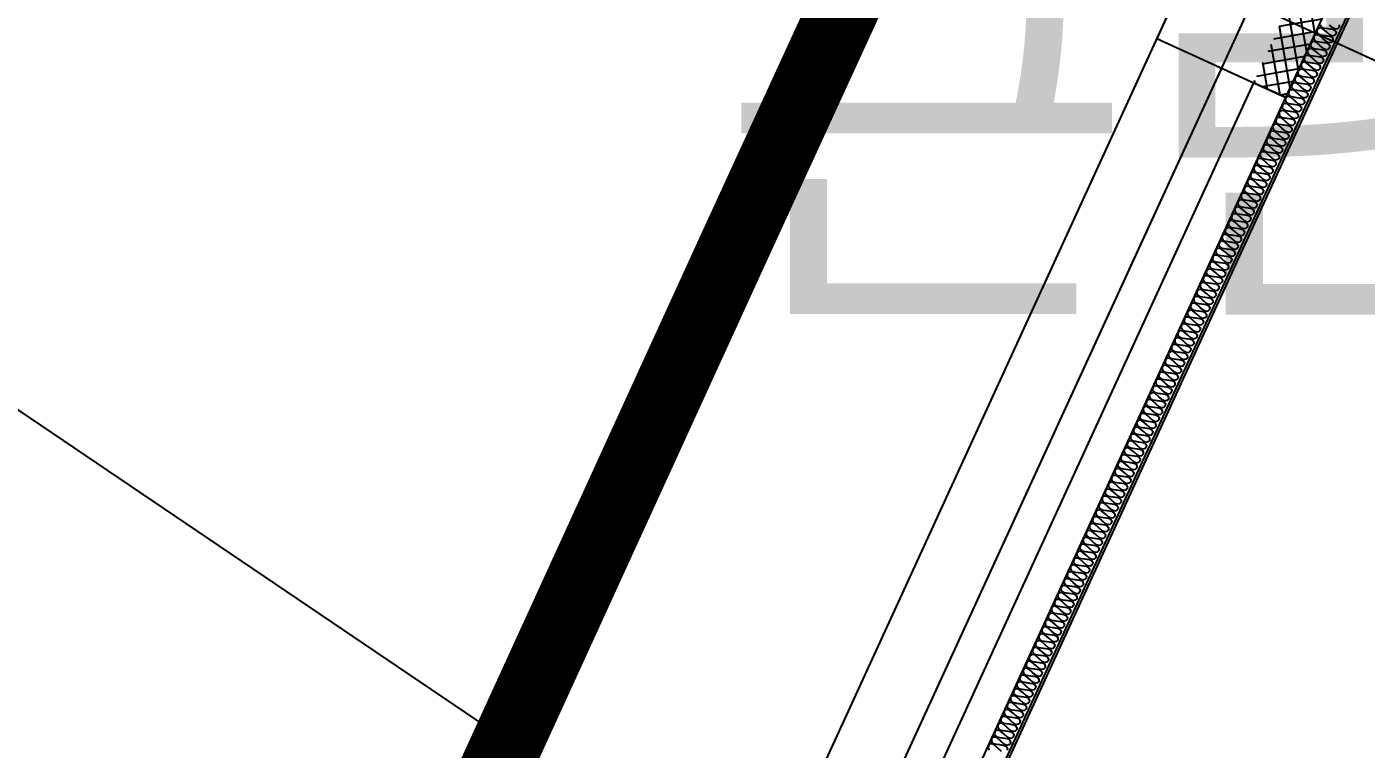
# Model space of a CAD drawing. Header units: millimetres. Extents: x -21000 to 567700, y 435000 to 850800.
# Drawn here: x 31111 to 36766, y 704629 to 707680 of the extents above; entities that cross this region are included whole.
import ezdxf
from ezdxf.xclip import XClip

# ---------------------------------------------------------------- set-up
doc = ezdxf.new("R2010")
doc.units = ezdxf.units.MM
doc.header["$LTSCALE"] = 700
doc.header["$XCLIPFRAME"] = 2
for name, pattern in [('AB_Pbase$0$AB_Pbase$0$CEN', [62, 60, -1, 0, -1]), ('AB_Pbase$0$PHANTOMX2', [5, 2.5, -0.5, 0.5, -0.5, 0.5, -0.5]), ('AB_Pbase$0$주차장기둥$0$CEN', [62, 60, -1, 0, -1]), ('AB_Pbase$0$지하1층 동골조$0$PHANTOMX2', [5, 2.5, -0.5, 0.5, -0.5, 0.5, -0.5])]:
    doc.linetypes.add(name, pattern=pattern)
doc.layers.get('0').update_dxf_attribs({"color": 2})
for name, color, linetype, plot in [('$0$Defponts', 161, 'Continuous', False), ('AB_Pbase$0$Defponts', 161, 'Continuous', False), ('AB_Pbase$0$지하1층 동골조$0$Defpoints1', 235, 'Continuous', False)]:
    doc.layers.add(name, color=color, linetype=linetype, plot=plot)
for name, color, linetype in [('AB_Pbase$0$AB_Pbase$0$CEN', 1, 'AB_Pbase$0$AB_Pbase$0$CEN'), ('AB_Pbase$0$AB_Pbase$0$FIN', 6, 'Continuous'), ('AB_Pbase$0$HAT', 8, 'Continuous'), ('AB_Pbase$0$INS', 8, 'Continuous'), ('AB_Pbase$0$SITE', 3, 'AB_Pbase$0$PHANTOMX2'), ('AB_Pbase$0$WAL', 3, 'Continuous'), ('AB_Pbase$0$주차장기둥$0$CEN_P', 244, 'AB_Pbase$0$주차장기둥$0$CEN')]:
    doc.layers.add(name, color=color, linetype=linetype)
doc.styles.add('AB_Pbase$0$돋움', font='')
doc.styles.get('AB_Pbase$0$돋움').set_extended_font_data('Dotum')

# ---------------------------------------------------------------- blocks, each defined once
blk = doc.blocks.new('AB_Pbase$0$SITE0917')
at = {"layer": 'AB_Pbase$0$SITE', "ltscale": 4, "const_width": 300, "flags": 128}
blk.add_lwpolyline([(166790.2, 14282.1), (166795.6, 12457.7), (166803.2, 9905.3), (165179.5, 5176.2), (118538.7, -54371.7), (114045.5, -52298), (105315.5, -48298), (96845.5, -44418), (95855.5, -43968), (88255.5, -40478), (81075.5, -37188), (79665.5, -36528), (79665.5, -36528), (79665.5, -36528), (51295.5, -23518), (51295.5, -23518), (51295.5, -23518), (51295.5, -23518), (24885.5, -11398), (16535.5, -7578), (0, 0), (0, 0), (4267.4, 9299.2), (5686.5, 12403), (9895.5, 21572), (16195.5, 35292), (20267.8, 44180.2), (40844.6, 43842.7), (85590, 33565.6), (130335.4, 23288.4), (156238.3, 14282), (166790.2, 14282)], dxfattribs=at)
blk = doc.blocks.new('AB_Pbase$0$지하1층 동골조')
at = {"layer": 'AB_Pbase$0$지하1층 동골조$0$Defpoints1', "linetype": 'AB_Pbase$0$지하1층 동골조$0$PHANTOMX2', "ltscale": 2, "flags": 128}
blk.add_lwpolyline([(0, 0), (-4493.2, 2073.8), (-13223.2, 6073.8), (-21693.2, 9953.8), (-22683.2, 10403.8), (-30283.2, 13893.8), (-37463.2, 17183.8), (-38873.2, 17843.8), (-38873.2, 17843.8), (-38873.2, 17843.8), (-67243.2, 30853.8), (-67243.2, 30853.8), (-67243.2, 30853.8), (-67243.2, 30853.8), (-93653.2, 42973.8), (-102003.2, 46793.8), (-118538.7, 54371.7), (-118538.7, 54371.7), (-114271.4, 63670.9), (-112852.2, 66774.8), (-108643.2, 75943.8), (-102343.2, 89663.8), (-97743.2, 99703.8), (-94170.5, 107501.6), (-90801.5, 109673.4), (-61989.4, 109763.8), (-53301.2, 109793.8), (-22854.2, 109885), (-9902.7, 109923.8), (5389.9, 109963.8), (23789.7, 110023.8), (43878.5, 110088.6), (48138.3, 105863.2), (48145.8, 102751.3), (48166.8, 93887.6), (48186.9, 90386.4), (48256.9, 66829.4), (48264.5, 64277), (46640.8, 59548)], close=True, dxfattribs=at)
blk = doc.blocks.new('AB_Pbase$0$AB_Pbase_지하1층_골조')
blk.add_line((49381.2, 737051.4), (30251.5, 695361.3))
blk.add_lwpolyline([(36427, 707381), (36677.2, 707926.4), (36131.9, 708176.6), (35881.6, 707631.3)], close=True)
blk.add_lwpolyline([(36154.3, 707506.1), (33610.3, 701961.9)])
blk = doc.blocks.new('AB_Pbase$0$주차장기둥$0$cen 1bl 지하')
at = {"layer": 'AB_Pbase$0$주차장기둥$0$CEN_P', "color": 5}
blk.add_line((-8742.4, 12025.9), (54343.3, 6427.5), dxfattribs=at)
blk = doc.blocks.new('AB_Pbase$0$주차장기둥')
at = {"rotation": 1.99999810188403}
blk.add_blockref('AB_Pbase$0$주차장기둥$0$cen 1bl 지하', (-253925.8, 27513.9), dxfattribs=at)
blk = doc.blocks.new('AB_Pbase$0$실명')
at = {"layer": 'AB_Pbase$0$Defponts', "style": 'AB_Pbase$0$돋움'}
blk.add_text('근린생활시설', height=1400, dxfattribs=at).set_placement((55042.7, -124274.6))
blk = doc.blocks.new('AB_Pbase')
at = {"layer": 'AB_Pbase$0$HAT'}
h = blk.add_hatch(dxfattribs=at)
h.set_pattern_fill('NET', color=256, scale=15, angle=100)
h.paths.add_polyline_path([(36540.9, 707988.9), (36677.2, 707926.4), (39221.2, 713470.6), (39084.9, 713533.1)], flags=17)
h.paths.add_polyline_path([(36427, 707381), (36290.6, 707443.6), (33746.7, 701899.4), (33883, 701836.8)], flags=17)
edge = h.paths.add_edge_path()
edge.add_line((44631.6, 725621.3), (44767.9, 725558.7))
edge.add_line((44767.9, 725558.7), (42265.6, 720105.4))
edge.add_line((42265.6, 720105.4), (42129.3, 720168))
edge.add_line((42129.3, 720168), (44631.6, 725621.3))
edge.add_line((41879.1, 719622.6), (39335.1, 714078.4))
edge.add_line((39335.1, 714078.4), (39471.4, 714015.9))
edge.add_line((39471.4, 714015.9), (42015.4, 719560.1))
edge.add_line((33632.8, 701291.5), (31047.1, 695656.4))
edge.add_line((31047.1, 695656.4), (33496.4, 701354.1))
edge.add_line((33496.4, 701354.1), (30910.7, 695719))
at = {"layer": 'AB_Pbase$0$AB_Pbase$0$CEN'}
for p, q in [((48643.3, 734723.8), (30212, 694556)), ((34160.1, 708751.3), (47977.6, 702411))]:
    blk.add_line(p, q, dxfattribs=at)
at = {"layer": 'AB_Pbase$0$AB_Pbase$0$FIN'}
for points in [[(46517.9, 729156.7), (31166.4, 695700.7), (40000.8, 691647), (42548.9, 697200.3)], [(46527, 729152.6), (31179.7, 695705.6), (39995.9, 691660.2), (42539.8, 697204.4)]]:
    blk.add_lwpolyline(points, dxfattribs=at)
at = {"layer": 'AB_Pbase$0$Defponts', "ltscale": 5, "flags": 128}
blk.add_lwpolyline([(195131.9, 730351.6), (195209.5, 704242.2), (193585.8, 699513.2), (146945.1, 639965.2), (142451.9, 642039), (133721.9, 646039), (125251.9, 649919), (124261.9, 650369), (116661.9, 653859), (109481.9, 657149), (108071.9, 657809), (79701.9, 670819), (53291.9, 682939), (44941.9, 686759), (28406.3, 694336.9), (32673.7, 703636.1), (34092.9, 706740), (38301.9, 715909)], dxfattribs=at)
at = {"layer": 'AB_Pbase$0$INS'}
for points in [[(36652.3, 707687.8), (36651.5, 707678.5), (36644.9, 707671.8), (36635.3, 707670.1), (36627.3, 707673.8), (36611.6, 707687.5)], [(36571.3, 707688), (36576.3, 707679.6), (36584.3, 707675.9), (36605, 707673), (36625.6, 707670.1), (36633.6, 707666.4), (36638.9, 707658.8), (36638.1, 707649.4), (36631.6, 707642.8), (36622, 707641), (36614, 707644.7), (36598.3, 707658.5), (36582.6, 707672.3), (36574.6, 707675.9), (36565.3, 707674.9), (36558.8, 707668.2), (36558, 707658.9), (36562.9, 707650.5), (36570.9, 707646.8), (36591.6, 707643.9), (36612.3, 707641), (36620.3, 707637.4), (36625.6, 707629.7), (36624.8, 707620.3), (36618.2, 707613.7), (36608.6, 707611.9), (36600.6, 707615.6), (36584.9, 707629.4), (36569.3, 707643.2), (36561.3, 707646.8), (36552, 707645.8), (36545.4, 707639.2), (36544.7, 707629.8), (36549.6, 707621.4), (36557.6, 707617.7), (36578.3, 707614.8), (36599, 707612), (36606.9, 707608.3), (36612.2, 707600.6), (36611.5, 707591.2), (36604.9, 707584.6), (36595.3, 707582.8), (36587.3, 707586.5), (36571.6, 707600.3), (36555.9, 707614.1), (36547.9, 707617.8), (36538.7, 707616.7), (36532.1, 707610.1), (36531.3, 707600.7), (36536.2, 707592.3), (36544.2, 707588.6), (36564.9, 707585.8), (36585.6, 707582.9), (36593.6, 707579.2), (36598.9, 707571.5), (36598.1, 707562.2), (36591.5, 707555.5), (36581.9, 707553.7), (36573.9, 707557.4), (36558.3, 707571.2), (36542.6, 707585), (36534.6, 707588.7), (36525.3, 707587.6), (36518.7, 707581), (36518, 707571.7), (36522.9, 707563.2), (36530.9, 707559.6), (36551.6, 707556.7), (36572.3, 707553.8), (36580.3, 707550.1), (36585.5, 707542.4), (36584.8, 707533.1), (36578.2, 707526.4), (36568.6, 707524.7), (36560.6, 707528.3), (36544.9, 707542.1), (36529.2, 707555.9), (36521.2, 707559.6), (36512, 707558.6), (36505.4, 707551.9), (36504.6, 707542.6), (36509.6, 707534.1), (36517.6, 707530.5), (36538.2, 707527.6), (36558.9, 707524.7), (36566.9, 707521), (36572.2, 707513.3), (36571.4, 707504), (36564.8, 707497.3), (36555.2, 707495.6), (36547.2, 707499.2), (36531.6, 707513), (36515.9, 707526.8), (36507.9, 707530.5), (36498.6, 707529.5), (36492, 707522.8), (36491.3, 707513.5), (36496.2, 707505.1), (36504.2, 707501.4), (36524.9, 707498.5), (36545.6, 707495.6), (36553.6, 707491.9), (36558.8, 707484.2), (36558.1, 707474.9), (36551.5, 707468.2), (36541.9, 707466.5), (36533.9, 707470.2), (36518.2, 707484), (36502.5, 707497.8), (36494.5, 707501.4), (36485.3, 707500.4), (36478.7, 707493.7), (36477.9, 707484.4), (36482.9, 707476), (36490.9, 707472.3), (36511.5, 707469.4), (36532.2, 707466.5), (36540.2, 707462.9), (36545.5, 707455.2), (36544.7, 707445.8), (36538.2, 707439.2), (36528.5, 707437.4), (36520.5, 707441.1), (36504.9, 707454.9), (36489.2, 707468.7), (36481.2, 707472.3), (36471.9, 707471.3), (36465.3, 707464.6), (36464.6, 707455.3), (36469.5, 707446.9), (36477.5, 707443.2), (36498.2, 707440.3), (36518.9, 707437.4), (36526.9, 707433.8), (36532.1, 707426.1), (36531.4, 707416.7), (36524.8, 707410.1), (36515.2, 707408.3), (36507.2, 707412), (36491.5, 707425.8), (36475.8, 707439.6), (36467.9, 707443.3), (36458.6, 707442.2), (36452, 707435.6), (36451.2, 707426.2), (36456.2, 707417.8), (36464.2, 707414.1), (36484.9, 707411.2), (36505.5, 707408.4), (36513.5, 707404.7), (36518.8, 707397), (36518, 707387.7), (36511.5, 707381), (36501.9, 707379.2), (36493.9, 707382.9), (36478.2, 707396.7), (36462.5, 707410.5), (36454.5, 707414.2), (36445.2, 707413.1), (36438.7, 707406.5), (36437.9, 707397.1), (36442.8, 707388.7), (36450.8, 707385.1), (36471.5, 707382.2), (36492.2, 707379.3), (36500.2, 707375.6), (36505.5, 707367.9), (36504.7, 707358.6), (36498.1, 707351.9), (36488.5, 707350.2), (36480.5, 707353.8), (36464.8, 707367.6), (36449.2, 707381.4), (36441.2, 707385.1), (36431.9, 707384.1), (36425.3, 707377.4), (36424.5, 707368.1), (36429.5, 707359.6), (36437.5, 707356), (36458.2, 707353.1), (36478.8, 707350.2), (36486.8, 707346.5), (36492.1, 707338.8), (36491.3, 707329.5), (36484.8, 707322.8), (36475.2, 707321.1), (36467.2, 707324.7), (36451.5, 707338.5), (36435.8, 707352.3), (36427.8, 707356), (36418.5, 707355), (36412, 707348.3), (36411.2, 707339), (36416.1, 707330.6), (36424.1, 707326.9), (36444.8, 707324), (36465.5, 707321.1), (36473.5, 707317.4), (36478.8, 707309.7), (36478, 707300.4), (36471.4, 707293.7), (36461.8, 707292), (36453.8, 707295.7), (36438.1, 707309.5), (36422.5, 707323.2), (36414.5, 707326.9), (36405.2, 707325.9), (36398.6, 707319.2), (36397.9, 707309.9), (36402.8, 707301.5), (36410.8, 707297.8), (36431.5, 707294.9), (36452.2, 707292), (36460.1, 707288.4), (36465.4, 707280.7), (36464.7, 707271.3), (36458.1, 707264.7), (36448.5, 707262.9), (36440.5, 707266.6), (36424.8, 707280.4), (36409.1, 707294.2), (36401.1, 707297.8), (36391.9, 707296.8), (36385.3, 707290.1), (36384.5, 707280.8), (36389.4, 707272.4), (36397.4, 707268.7), (36418.1, 707265.8), (36438.8, 707262.9), (36446.8, 707259.3), (36452.1, 707251.6), (36451.3, 707242.2), (36444.7, 707235.6), (36435.1, 707233.8), (36427.1, 707237.5), (36411.5, 707251.3), (36395.8, 707265.1), (36387.8, 707268.7), (36378.5, 707267.7), (36371.9, 707261.1), (36371.2, 707251.7), (36376.1, 707243.3), (36384.1, 707239.6), (36404.8, 707236.7), (36425.5, 707233.9), (36433.5, 707230.2), (36438.7, 707222.5), (36438, 707213.2), (36431.4, 707206.5), (36421.8, 707204.7), (36413.8, 707208.4), (36398.1, 707222.2), (36382.4, 707236), (36374.4, 707239.7), (36365.2, 707238.6), (36358.6, 707232), (36357.8, 707222.6), (36362.8, 707214.2), (36370.8, 707210.5), (36391.4, 707207.7), (36412.1, 707204.8), (36420.1, 707201.1), (36425.4, 707193.4), (36424.6, 707184.1), (36418, 707177.4), (36408.4, 707175.7), (36400.4, 707179.3), (36384.8, 707193.1), (36369.1, 707206.9), (36361.1, 707210.6), (36351.8, 707209.6), (36345.2, 707202.9), (36344.5, 707193.6), (36349.4, 707185.1), (36357.4, 707181.5), (36378.1, 707178.6), (36398.8, 707175.7), (36406.8, 707172), (36412, 707164.3), (36411.3, 707155), (36404.7, 707148.3), (36395.1, 707146.6), (36387.1, 707150.2), (36371.4, 707164), (36355.7, 707177.8), (36347.7, 707181.5), (36338.5, 707180.5), (36331.9, 707173.8), (36331.1, 707164.5), (36336.1, 707156), (36344.1, 707152.4), (36364.7, 707149.5), (36385.4, 707146.6), (36393.4, 707142.9), (36398.7, 707135.2), (36397.9, 707125.9), (36391.4, 707119.2), (36381.7, 707117.5), (36373.7, 707121.2), (36358.1, 707134.9), (36342.4, 707148.7), (36334.4, 707152.4), (36325.1, 707151.4), (36318.5, 707144.7), (36317.8, 707135.4), (36322.7, 707127), (36330.7, 707123.3), (36351.4, 707120.4), (36372.1, 707117.5), (36380.1, 707113.8), (36385.3, 707106.1), (36384.6, 707096.8), (36378, 707090.2), (36368.4, 707088.4), (36360.4, 707092.1), (36344.7, 707105.9), (36329, 707119.7), (36321.1, 707123.3), (36311.8, 707122.3), (36305.2, 707115.6), (36304.4, 707106.3), (36309.4, 707097.9), (36317.4, 707094.2), (36338.1, 707091.3), (36358.7, 707088.4), (36366.7, 707084.8), (36372, 707077.1), (36371.2, 707067.7), (36364.7, 707061.1), (36355.1, 707059.3), (36347.1, 707063), (36331.4, 707076.8), (36315.7, 707090.6), (36307.7, 707094.2), (36298.4, 707093.2), (36291.9, 707086.6), (36291.1, 707077.2), (36296, 707068.8), (36304, 707065.1), (36324.7, 707062.2), (36345.4, 707059.3), (36353.4, 707055.7), (36358.7, 707048), (36357.9, 707038.6), (36351.3, 707032), (36341.7, 707030.2), (36333.7, 707033.9), (36318, 707047.7), (36302.4, 707061.5), (36294.4, 707065.2), (36285.1, 707064.1), (36278.5, 707057.5), (36277.7, 707048.1), (36282.7, 707039.7), (36290.7, 707036), (36311.4, 707033.2), (36332, 707030.3), (36340, 707026.6), (36345.3, 707018.9), (36344.5, 707009.6), (36338, 707002.9), (36328.4, 707001.1), (36320.4, 707004.8), (36304.7, 707018.6), (36289, 707032.4), (36281, 707036.1), (36271.7, 707035), (36265.2, 707028.4), (36264.4, 707019.1), (36269.3, 707010.6), (36277.3, 707007), (36298, 707004.1), (36318.7, 707001.2), (36326.7, 706997.5), (36332, 706989.8), (36331.2, 706980.5), (36324.6, 706973.8), (36315, 706972.1), (36307, 706975.7), (36291.3, 706989.5), (36275.7, 707003.3), (36267.7, 707007), (36258.4, 707006), (36251.8, 706999.3), (36251.1, 706990), (36256, 706981.5), (36264, 706977.9), (36284.7, 706975), (36305.3, 706972.1), (36313.3, 706968.4), (36318.6, 706960.7), (36317.9, 706951.4), (36311.3, 706944.7), (36301.7, 706943), (36293.7, 706946.6), (36278, 706960.4), (36262.3, 706974.2), (36254.3, 706977.9), (36245.1, 706976.9), (36238.5, 706970.2), (36237.7, 706960.9), (36242.6, 706952.5), (36250.6, 706948.8), (36271.3, 706945.9), (36292, 706943), (36300, 706939.3), (36305.3, 706931.6), (36304.5, 706922.3), (36297.9, 706915.6), (36288.3, 706913.9), (36280.3, 706917.6), (36264.7, 706931.4), (36249, 706945.2), (36241, 706948.8), (36231.7, 706947.8), (36225.1, 706941.1), (36224.4, 706931.8), (36229.3, 706923.4), (36237.3, 706919.7), (36258, 706916.8), (36278.7, 706913.9), (36286.7, 706910.3), (36291.9, 706902.6), (36291.2, 706893.2), (36284.6, 706886.6), (36275, 706884.8), (36267, 706888.5), (36251.3, 706902.3), (36235.6, 706916.1), (36227.6, 706919.7), (36218.4, 706918.7), (36211.8, 706912), (36211, 706902.7), (36216, 706894.3), (36224, 706890.6), (36244.6, 706887.7), (36265.3, 706884.8), (36273.3, 706881.2), (36278.6, 706873.5), (36277.8, 706864.1), (36271.2, 706857.5), (36261.6, 706855.7), (36253.6, 706859.4), (36238, 706873.2), (36222.3, 706887), (36214.3, 706890.7), (36205, 706889.6), (36198.4, 706883), (36197.7, 706873.6), (36202.6, 706865.2), (36210.6, 706861.5), (36231.3, 706858.6), (36252, 706855.8), (36260, 706852.1), (36265.2, 706844.4), (36264.5, 706835.1), (36257.9, 706828.4), (36248.3, 706826.6), (36240.3, 706830.3), (36224.6, 706844.1), (36208.9, 706857.9), (36200.9, 706861.6), (36191.7, 706860.5), (36185.1, 706853.9), (36184.3, 706844.5), (36189.3, 706836.1), (36197.3, 706832.4), (36217.9, 706829.6), (36238.6, 706826.7), (36246.6, 706823), (36251.9, 706815.3), (36251.1, 706806), (36244.5, 706799.3), (36234.9, 706797.6), (36226.9, 706801.2), (36211.3, 706815), (36195.6, 706828.8), (36187.6, 706832.5), (36178.3, 706831.5), (36171.7, 706824.8), (36171, 706815.5), (36175.9, 706807), (36183.9, 706803.4), (36204.6, 706800.5), (36225.3, 706797.6), (36233.3, 706793.9), (36238.5, 706786.2), (36237.8, 706776.9), (36231.2, 706770.2), (36221.6, 706768.5), (36213.6, 706772.1), (36197.9, 706785.9), (36182.2, 706799.7), (36174.3, 706803.4), (36165, 706802.4), (36158.4, 706795.7), (36157.6, 706786.4), (36162.6, 706778), (36170.6, 706774.3), (36191.3, 706771.4), (36211.9, 706768.5), (36219.9, 706764.8), (36225.2, 706757.1), (36224.4, 706747.8), (36217.9, 706741.1), (36208.3, 706739.4), (36200.3, 706743.1), (36184.6, 706756.9), (36168.9, 706770.6), (36160.9, 706774.3), (36151.6, 706773.3), (36145.1, 706766.6), (36144.3, 706757.3), (36149.2, 706748.9), (36157.2, 706745.2), (36177.9, 706742.3), (36198.6, 706739.4), (36206.6, 706735.8), (36211.9, 706728.1), (36211.1, 706718.7), (36204.5, 706712.1), (36194.9, 706710.3), (36186.9, 706714), (36171.2, 706727.8), (36155.6, 706741.6), (36147.6, 706745.2), (36138.3, 706744.2), (36131.7, 706737.5), (36130.9, 706728.2), (36135.9, 706719.8), (36143.9, 706716.1), (36164.6, 706713.2), (36185.2, 706710.3), (36193.2, 706706.7), (36198.5, 706699), (36197.7, 706689.6), (36191.2, 706683), (36181.6, 706681.2), (36173.6, 706684.9), (36157.9, 706698.7), (36142.2, 706712.5), (36134.2, 706716.1), (36124.9, 706715.1), (36118.4, 706708.5), (36117.6, 706699.1), (36122.5, 706690.7), (36130.5, 706687), (36151.2, 706684.1), (36171.9, 706681.3), (36179.9, 706677.6), (36185.2, 706669.9), (36184.4, 706660.6), (36177.8, 706653.9), (36168.2, 706652.1), (36160.2, 706655.8), (36144.5, 706669.6), (36128.9, 706683.4), (36120.9, 706687.1), (36111.6, 706686), (36105, 706679.4), (36104.3, 706670), (36109.2, 706661.6), (36117.2, 706657.9), (36137.9, 706655.1), (36158.5, 706652.2), (36166.5, 706648.5), (36171.8, 706640.8), (36171.1, 706631.5), (36164.5, 706624.8), (36154.9, 706623), (36146.9, 706626.7), (36131.2, 706640.5), (36115.5, 706654.3), (36107.5, 706658), (36098.3, 706657), (36091.7, 706650.3), (36090.9, 706641), (36095.8, 706632.5), (36103.8, 706628.9), (36124.5, 706626), (36145.2, 706623.1), (36153.2, 706619.4), (36158.5, 706611.7), (36157.7, 706602.4), (36151.1, 706595.7), (36141.5, 706594), (36133.5, 706597.6), (36117.9, 706611.4), (36102.2, 706625.2), (36094.2, 706628.9), (36084.9, 706627.9), (36078.3, 706621.2), (36077.6, 706611.9), (36082.5, 706603.4), (36090.5, 706599.8), (36111.2, 706596.9), (36131.9, 706594), (36139.9, 706590.3), (36145.1, 706582.6), (36144.4, 706573.3), (36137.8, 706566.6), (36128.2, 706564.9), (36120.2, 706568.6), (36104.5, 706582.3), (36088.8, 706596.1), (36080.8, 706599.8), (36071.6, 706598.8), (36065, 706592.1), (36064.2, 706582.8), (36069.2, 706574.4), (36077.2, 706570.7), (36097.8, 706567.8), (36118.5, 706564.9), (36126.5, 706561.2), (36131.8, 706553.5), (36131, 706544.2), (36124.4, 706537.5), (36114.8, 706535.8), (36106.8, 706539.5), (36091.2, 706553.3), (36075.5, 706567.1), (36067.5, 706570.7), (36058.2, 706569.7), (36051.6, 706563), (36050.9, 706553.7), (36055.8, 706545.3), (36063.8, 706541.6), (36084.5, 706538.7), (36105.2, 706535.8), (36113.2, 706532.2), (36118.4, 706524.5), (36117.7, 706515.1), (36111.1, 706508.5), (36101.5, 706506.7), (36093.5, 706510.4), (36077.8, 706524.2), (36062.1, 706538), (36054.1, 706541.6), (36044.9, 706540.6), (36038.3, 706534), (36037.5, 706524.6), (36042.5, 706516.2), (36050.5, 706512.5), (36071.1, 706509.6), (36091.8, 706506.7), (36099.8, 706503.1), (36105.1, 706495.4), (36104.3, 706486), (36097.7, 706479.4), (36088.1, 706477.6), (36080.1, 706481.3), (36064.5, 706495.1), (36048.8, 706508.9), (36040.8, 706512.6), (36031.5, 706511.5), (36024.9, 706504.9), (36024.2, 706495.5), (36029.1, 706487.1), (36037.1, 706483.4), (36057.8, 706480.5), (36078.5, 706477.7), (36086.5, 706474), (36091.7, 706466.3), (36091, 706457), (36084.4, 706450.3), (36074.8, 706448.5), (36066.8, 706452.2), (36051.1, 706466), (36035.4, 706479.8), (36027.5, 706483.5), (36018.2, 706482.4), (36011.6, 706475.8), (36010.8, 706466.4), (36015.8, 706458), (36023.8, 706454.4), (36044.5, 706451.5), (36065.1, 706448.6), (36073.1, 706444.9), (36078.4, 706437.2), (36077.6, 706427.9), (36071.1, 706421.2), (36061.5, 706419.5), (36053.5, 706423.1), (36037.8, 706436.9), (36022.1, 706450.7), (36014.1, 706454.4), (36004.8, 706453.4), (35998.3, 706446.7), (35997.5, 706437.4), (36002.4, 706428.9), (36010.4, 706425.3), (36031.1, 706422.4), (36051.8, 706419.5), (36059.8, 706415.8), (36065.1, 706408.1), (36064.3, 706398.8), (36057.7, 706392.1), (36048.1, 706390.4), (36040.1, 706394), (36024.4, 706407.8), (36008.8, 706421.6), (36000.8, 706425.3), (35991.5, 706424.3), (35984.9, 706417.6), (35984.1, 706408.3), (35989.1, 706399.9), (35997.1, 706396.2), (36017.8, 706393.3), (36038.4, 706390.4), (36046.4, 706386.7), (36051.7, 706379), (36050.9, 706369.7), (36044.4, 706363), (36034.8, 706361.3), (36026.8, 706365), (36011.1, 706378.8), (35995.4, 706392.5), (35987.4, 706396.2), (35978.1, 706395.2), (35971.6, 706388.5), (35970.8, 706379.2), (35975.7, 706370.8), (35983.7, 706367.1), (36004.4, 706364.2), (36025.1, 706361.3), (36033.1, 706357.7), (36038.4, 706350), (36037.6, 706340.6), (36031, 706334), (36021.4, 706332.2), (36013.4, 706335.9), (35997.7, 706349.7), (35982.1, 706363.5), (35974.1, 706367.1), (35964.8, 706366.1), (35958.2, 706359.4), (35957.5, 706350.1), (35962.4, 706341.7), (35970.4, 706338), (35991.1, 706335.1), (36011.7, 706332.2), (36019.7, 706328.6), (36025, 706320.9), (36024.3, 706311.5), (36017.7, 706304.9), (36008.1, 706303.1), (36000.1, 706306.8), (35984.4, 706320.6), (35968.7, 706334.4), (35960.7, 706338.1), (35951.4, 706337), (35944.9, 706330.4), (35944.1, 706321), (35949, 706312.6), (35957, 706308.9), (35977.7, 706306), (35998.4, 706303.2), (36006.4, 706299.5), (36011.7, 706291.8), (36010.9, 706282.5), (36004.3, 706275.8), (35994.7, 706274), (35986.7, 706277.7), (35971.1, 706291.5), (35955.4, 706305.3), (35947.4, 706309), (35938.1, 706307.9), (35931.5, 706301.3), (35930.8, 706291.9), (35935.7, 706283.5), (35943.7, 706279.8), (35964.4, 706277), (35985.1, 706274.1), (35993.1, 706270.4), (35998.3, 706262.7), (35997.6, 706253.4), (35991, 706246.7), (35981.4, 706245), (35973.4, 706248.6), (35957.7, 706262.4), (35942, 706276.2), (35934, 706279.9), (35924.8, 706278.9), (35918.2, 706272.2), (35917.4, 706262.9), (35922.4, 706254.4), (35930.4, 706250.8), (35951, 706247.9), (35971.7, 706245), (35979.7, 706241.3), (35985, 706233.6), (35984.2, 706224.3), (35977.6, 706217.6), (35968, 706215.9), (35960, 706219.5), (35944.4, 706233.3), (35928.7, 706247.1), (35920.7, 706250.8), (35911.4, 706249.8), (35904.8, 706243.1), (35904.1, 706233.8), (35909, 706225.3), (35917, 706221.7), (35937.7, 706218.8), (35958.4, 706215.9), (35966.4, 706212.2), (35971.6, 706204.5), (35970.9, 706195.2), (35964.3, 706188.5), (35954.7, 706186.8), (35946.7, 706190.5), (35931, 706204.2), (35915.3, 706218), (35907.3, 706221.7), (35898.1, 706220.7), (35891.5, 706214), (35890.7, 706204.7), (35895.7, 706196.3), (35903.7, 706192.6), (35924.3, 706189.7), (35945, 706186.8), (35953, 706183.1), (35958.3, 706175.4), (35957.5, 706166.1), (35950.9, 706159.5), (35941.3, 706157.7), (35933.3, 706161.4), (35917.7, 706175.2), (35902, 706189), (35894, 706192.6), (35884.7, 706191.6), (35878.1, 706184.9), (35877.4, 706175.6), (35882.3, 706167.2), (35890.3, 706163.5), (35911, 706160.6), (35931.7, 706157.7), (35939.7, 706154.1), (35944.9, 706146.4), (35944.2, 706137), (35937.6, 706130.4), (35928, 706128.6), (35920, 706132.3), (35904.3, 706146.1), (35888.6, 706159.9), (35880.6, 706163.5), (35871.4, 706162.5), (35864.8, 706155.9), (35864, 706146.5), (35869, 706138.1), (35877, 706134.4), (35897.7, 706131.5), (35918.3, 706128.7), (35926.3, 706125), (35931.6, 706117.3), (35930.8, 706107.9), (35924.3, 706101.3), (35914.7, 706099.5), (35906.7, 706103.2), (35891, 706117), (35875.3, 706130.8), (35867.3, 706134.5), (35858, 706133.4), (35851.5, 706126.8), (35850.7, 706117.4), (35855.6, 706109), (35863.6, 706105.3), (35884.3, 706102.5), (35905, 706099.6), (35913, 706095.9), (35918.3, 706088.2), (35917.5, 706078.9), (35910.9, 706072.2), (35901.3, 706070.4), (35893.3, 706074.1), (35877.6, 706087.9), (35862, 706101.7), (35854, 706105.4), (35844.7, 706104.3), (35838.1, 706097.7), (35837.3, 706088.4), (35842.3, 706079.9), (35850.3, 706076.3), (35871, 706073.4), (35891.6, 706070.5), (35899.6, 706066.8), (35904.9, 706059.1), (35904.1, 706049.8), (35897.6, 706043.1), (35888, 706041.4), (35880, 706045), (35864.3, 706058.8), (35848.6, 706072.6), (35840.6, 706076.3), (35831.3, 706075.3), (35824.8, 706068.6), (35824, 706059.3), (35828.9, 706050.8), (35836.9, 706047.2), (35857.6, 706044.3), (35878.3, 706041.4), (35886.3, 706037.7), (35891.6, 706030), (35890.8, 706020.7), (35884.2, 706014), (35874.6, 706012.3), (35866.6, 706015.9), (35850.9, 706029.7), (35835.3, 706043.5), (35827.3, 706047.2), (35818, 706046.2), (35811.4, 706039.5), (35810.7, 706030.2), (35815.6, 706021.8), (35823.6, 706018.1), (35844.3, 706015.2), (35864.9, 706012.3), (35872.9, 706008.6), (35878.2, 706000.9), (35877.5, 705991.6), (35870.9, 705984.9), (35861.3, 705983.2), (35853.3, 705986.9), (35837.6, 706000.7), (35821.9, 706014.5), (35813.9, 706018.1), (35804.6, 706017.1), (35798.1, 706010.4), (35797.3, 706001.1), (35802.2, 705992.7), (35810.2, 705989), (35830.9, 705986.1), (35851.6, 705983.2), (35859.6, 705979.6), (35864.9, 705971.9), (35864.1, 705962.5), (35857.5, 705955.9), (35847.9, 705954.1), (35839.9, 705957.8), (35824.3, 705971.6), (35808.6, 705985.4), (35800.6, 705989), (35791.3, 705988), (35784.7, 705981.3), (35784, 705972), (35788.9, 705963.6), (35796.9, 705959.9), (35817.6, 705957), (35838.3, 705954.1), (35846.3, 705950.5), (35851.5, 705942.8), (35850.8, 705933.4), (35844.2, 705926.8), (35834.6, 705925), (35826.6, 705928.7), (35810.9, 705942.5), (35795.2, 705956.3), (35787.2, 705960), (35778, 705958.9), (35771.4, 705952.3), (35770.6, 705942.9), (35775.6, 705934.5), (35783.6, 705930.8), (35804.2, 705927.9), (35824.9, 705925.1), (35832.9, 705921.4), (35838.2, 705913.7), (35837.4, 705904.4), (35830.8, 705897.7), (35821.2, 705895.9), (35813.2, 705899.6), (35797.6, 705913.4), (35781.9, 705927.2), (35773.9, 705930.9), (35764.6, 705929.8), (35758, 705923.2), (35757.3, 705913.8), (35762.2, 705905.4), (35770.2, 705901.8), (35790.9, 705898.9), (35811.6, 705896), (35819.6, 705892.3), (35824.8, 705884.6), (35824.1, 705875.3), (35817.5, 705868.6), (35807.9, 705866.9), (35799.9, 705870.5), (35784.2, 705884.3), (35768.5, 705898.1), (35760.5, 705901.8), (35751.3, 705900.8), (35744.7, 705894.1), (35743.9, 705884.8), (35748.9, 705876.3), (35756.9, 705872.7), (35777.5, 705869.8), (35798.2, 705866.9), (35806.2, 705863.2), (35811.5, 705855.5), (35810.7, 705846.2), (35804.1, 705839.5), (35794.5, 705837.8), (35786.5, 705841.4), (35770.9, 705855.2), (35755.2, 705869), (35747.2, 705872.7), (35737.9, 705871.7), (35731.3, 705865), (35730.6, 705855.7), (35735.5, 705847.3), (35743.5, 705843.6), (35764.2, 705840.7), (35784.9, 705837.8), (35792.9, 705834.1), (35798.1, 705826.4), (35797.4, 705817.1), (35790.8, 705810.4), (35781.2, 705808.7), (35773.2, 705812.4), (35757.5, 705826.2), (35741.8, 705839.9), (35733.8, 705843.6), (35724.6, 705842.6), (35718, 705835.9), (35717.2, 705826.6), (35722.2, 705818.2), (35730.2, 705814.5), (35750.9, 705811.6), (35771.5, 705808.7), (35779.5, 705805.1), (35784.8, 705797.4), (35784, 705788), (35777.5, 705781.4), (35767.9, 705779.6), (35759.9, 705783.3), (35744.2, 705797.1), (35728.5, 705810.9), (35720.5, 705814.5), (35711.2, 705813.5), (35704.7, 705806.8), (35703.9, 705797.5), (35708.8, 705789.1), (35716.8, 705785.4), (35737.5, 705782.5), (35758.2, 705779.6), (35766.2, 705776), (35771.5, 705768.3), (35770.7, 705758.9), (35764.1, 705752.3), (35754.5, 705750.5), (35746.5, 705754.2), (35730.8, 705768), (35715.2, 705781.8), (35707.2, 705785.4), (35697.9, 705784.4), (35691.3, 705777.8), (35690.5, 705768.4), (35695.5, 705760), (35703.5, 705756.3), (35724.2, 705753.4), (35744.8, 705750.6), (35752.8, 705746.9), (35758.1, 705739.2), (35757.3, 705729.9), (35750.8, 705723.2), (35741.2, 705721.4), (35733.2, 705725.1), (35717.5, 705738.9), (35701.8, 705752.7), (35693.8, 705756.4), (35684.5, 705755.3), (35678, 705748.7), (35677.2, 705739.3), (35682.1, 705730.9), (35690.1, 705727.2), (35710.8, 705724.4), (35731.5, 705721.5), (35739.5, 705717.8), (35744.8, 705710.1), (35744, 705700.8), (35737.4, 705694.1), (35727.8, 705692.4), (35719.8, 705696), (35704.1, 705709.8), (35688.5, 705723.6), (35680.5, 705727.3), (35671.2, 705726.3), (35664.6, 705719.6), (35663.9, 705710.3), (35668.8, 705701.8), (35676.8, 705698.2), (35697.5, 705695.3), (35718.1, 705692.4), (35726.1, 705688.7), (35731.4, 705681), (35730.7, 705671.7), (35724.1, 705665), (35714.5, 705663.3), (35706.5, 705666.9), (35690.8, 705680.7), (35675.1, 705694.5), (35667.1, 705698.2), (35657.8, 705697.2), (35651.3, 705690.5), (35650.5, 705681.2), (35655.4, 705672.7), (35663.4, 705669.1), (35684.1, 705666.2), (35704.8, 705663.3), (35712.8, 705659.6), (35718.1, 705651.9), (35717.3, 705642.6), (35710.7, 705635.9), (35701.1, 705634.2), (35693.1, 705637.9), (35677.4, 705651.6), (35661.8, 705665.4), (35653.8, 705669.1), (35644.5, 705668.1), (35637.9, 705661.4), (35637.2, 705652.1), (35642.1, 705643.7), (35650.1, 705640), (35670.8, 705637.1), (35691.5, 705634.2), (35699.5, 705630.5), (35704.7, 705622.8), (35704, 705613.5), (35697.4, 705606.9), (35687.8, 705605.1), (35679.8, 705608.8), (35664.1, 705622.6), (35648.4, 705636.4), (35640.4, 705640), (35631.2, 705639), (35624.6, 705632.3), (35623.8, 705623), (35628.8, 705614.6), (35636.8, 705610.9), (35657.4, 705608), (35678.1, 705605.1), (35686.1, 705601.5), (35691.4, 705593.8), (35690.6, 705584.4), (35684, 705577.8), (35674.4, 705576), (35666.4, 705579.7), (35650.8, 705593.5), (35635.1, 705607.3), (35627.1, 705610.9), (35617.8, 705609.9), (35611.2, 705603.3), (35610.5, 705593.9), (35615.4, 705585.5), (35623.4, 705581.8), (35644.1, 705578.9), (35664.8, 705576), (35672.8, 705572.4), (35678, 705564.7), (35677.3, 705555.3), (35670.7, 705548.7), (35661.1, 705546.9), (35653.1, 705550.6), (35637.4, 705564.4), (35621.7, 705578.2), (35613.7, 705581.9), (35604.5, 705580.8), (35597.9, 705574.2), (35597.1, 705564.8), (35602.1, 705556.4), (35610.1, 705552.7), (35630.7, 705549.9), (35651.4, 705547), (35659.4, 705543.3), (35664.7, 705535.6), (35663.9, 705526.3), (35657.3, 705519.6), (35647.7, 705517.8), (35639.7, 705521.5), (35624.1, 705535.3), (35608.4, 705549.1), (35600.4, 705552.8), (35591.1, 705551.7), (35584.5, 705545.1), (35583.8, 705535.8), (35588.7, 705527.3), (35596.7, 705523.7), (35617.4, 705520.8), (35638.1, 705517.9), (35646.1, 705514.2), (35651.3, 705506.5), (35650.6, 705497.2), (35644, 705490.5), (35634.4, 705488.8), (35626.4, 705492.4), (35610.7, 705506.2), (35595, 705520), (35587, 705523.7), (35577.8, 705522.7), (35571.2, 705516), (35570.4, 705506.7), (35575.4, 705498.2), (35583.4, 705494.6), (35604, 705491.7), (35624.7, 705488.8), (35632.7, 705485.1), (35638, 705477.4), (35637.2, 705468.1), (35630.7, 705461.4), (35621.1, 705459.7), (35613.1, 705463.3), (35597.4, 705477.1), (35581.7, 705490.9), (35573.7, 705494.6), (35564.4, 705493.6), (35557.9, 705486.9), (35557.1, 705477.6), (35562, 705469.2), (35570, 705465.5), (35590.7, 705462.6), (35611.4, 705459.7), (35619.4, 705456), (35624.7, 705448.3), (35623.9, 705439), (35617.3, 705432.3), (35607.7, 705430.6), (35599.7, 705434.3), (35584, 705448.1), (35568.4, 705461.9), (35560.4, 705465.5), (35551.1, 705464.5), (35544.5, 705457.8), (35543.7, 705448.5), (35548.7, 705440.1), (35556.7, 705436.4), (35577.4, 705433.5), (35598, 705430.6), (35606, 705427), (35611.3, 705419.3), (35610.5, 705409.9), (35604, 705403.3), (35594.4, 705401.5), (35586.4, 705405.2), (35570.7, 705419), (35555, 705432.8), (35547, 705436.4), (35537.7, 705435.4), (35531.2, 705428.7), (35530.4, 705419.4), (35535.3, 705411), (35543.3, 705407.3), (35564, 705404.4), (35584.7, 705401.5), (35592.7, 705397.9), (35598, 705390.2), (35597.2, 705380.8), (35590.6, 705374.2), (35581, 705372.4), (35573, 705376.1), (35557.3, 705389.9), (35541.7, 705403.7), (35533.7, 705407.4), (35524.4, 705406.3), (35517.8, 705399.7), (35517.1, 705390.3), (35522, 705381.9), (35530, 705378.2), (35550.7, 705375.3), (35571.3, 705372.5), (35579.3, 705368.8), (35584.6, 705361.1), (35583.9, 705351.8), (35577.3, 705345.1), (35567.7, 705343.3), (35559.7, 705347), (35544, 705360.8), (35528.3, 705374.6), (35520.3, 705378.3), (35511, 705377.2), (35504.5, 705370.6), (35503.7, 705361.2), (35508.6, 705352.8), (35516.6, 705349.1), (35537.3, 705346.3), (35558, 705343.4), (35566, 705339.7), (35571.3, 705332), (35570.5, 705322.7), (35563.9, 705316), (35554.3, 705314.3), (35546.3, 705317.9), (35530.6, 705331.7), (35515, 705345.5), (35507, 705349.2), (35497.7, 705348.2), (35491.1, 705341.5), (35490.4, 705332.2), (35495.3, 705323.7), (35503.3, 705320.1), (35524, 705317.2), (35544.7, 705314.3), (35552.7, 705310.6), (35557.9, 705302.9), (35557.2, 705293.6), (35550.6, 705286.9), (35541, 705285.2), (35533, 705288.8), (35517.3, 705302.6), (35501.6, 705316.4), (35493.6, 705320.1), (35484.4, 705319.1), (35477.8, 705312.4), (35477, 705303.1), (35482, 705294.7), (35490, 705291), (35510.6, 705288.1), (35531.3, 705285.2), (35539.3, 705281.5), (35544.6, 705273.8), (35543.8, 705264.5), (35537.2, 705257.8), (35527.6, 705256.1), (35519.6, 705259.8), (35504, 705273.6), (35488.3, 705287.3), (35480.3, 705291), (35471, 705290), (35464.4, 705283.3), (35463.7, 705274), (35468.6, 705265.6), (35476.6, 705261.9), (35497.3, 705259), (35518, 705256.1), (35526, 705252.5), (35531.2, 705244.8), (35530.5, 705235.4), (35523.9, 705228.8), (35514.3, 705227), (35506.3, 705230.7), (35490.6, 705244.5), (35474.9, 705258.3), (35466.9, 705261.9), (35457.7, 705260.9), (35451.1, 705254.2), (35450.3, 705244.9), (35455.3, 705236.5), (35463.3, 705232.8), (35483.9, 705229.9), (35504.6, 705227), (35512.6, 705223.4), (35517.9, 705215.7), (35517.1, 705206.3), (35510.5, 705199.7), (35500.9, 705197.9), (35492.9, 705201.6), (35477.3, 705215.4), (35461.6, 705229.2), (35453.6, 705232.8), (35444.3, 705231.8), (35437.7, 705225.2), (35437, 705215.8), (35441.9, 705207.4), (35449.9, 705203.7), (35470.6, 705200.8), (35491.3, 705198), (35499.3, 705194.3), (35504.5, 705186.6), (35503.8, 705177.3), (35497.2, 705170.6), (35487.6, 705168.8), (35479.6, 705172.5), (35463.9, 705186.3), (35448.2, 705200.1), (35440.2, 705203.8), (35431, 705202.7), (35424.4, 705196.1), (35423.6, 705186.7), (35428.6, 705178.3), (35436.6, 705174.6), (35457.2, 705171.8), (35477.9, 705168.9), (35485.9, 705165.2), (35491.2, 705157.5), (35490.4, 705148.2), (35483.9, 705141.5), (35474.3, 705139.7), (35466.3, 705143.4), (35450.6, 705157.2), (35434.9, 705171), (35426.9, 705174.7), (35417.6, 705173.7), (35411.1, 705167), (35410.3, 705157.7), (35415.2, 705149.2), (35423.2, 705145.6), (35443.9, 705142.7), (35464.6, 705139.8), (35472.6, 705136.1), (35477.9, 705128.4), (35477.1, 705119.1), (35470.5, 705112.4), (35460.9, 705110.7), (35452.9, 705114.3), (35437.2, 705128.1), (35421.6, 705141.9), (35413.6, 705145.6), (35404.3, 705144.6), (35397.7, 705137.9), (35396.9, 705128.6), (35401.9, 705120.1), (35409.9, 705116.5), (35430.6, 705113.6), (35451.2, 705110.7), (35459.2, 705107), (35464.5, 705099.3), (35463.7, 705090), (35457.2, 705083.3), (35447.6, 705081.6), (35439.6, 705085.3), (35423.9, 705099), (35408.2, 705112.8), (35400.2, 705116.5), (35390.9, 705115.5), (35384.4, 705108.8), (35383.6, 705099.5), (35388.5, 705091.1), (35396.5, 705087.4), (35417.2, 705084.5), (35437.9, 705081.6), (35445.9, 705077.9), (35451.2, 705070.2), (35450.4, 705060.9), (35443.8, 705054.2), (35434.2, 705052.5), (35426.2, 705056.2), (35410.5, 705070), (35394.9, 705083.8), (35386.9, 705087.4), (35377.6, 705086.4), (35371, 705079.7), (35370.3, 705070.4), (35375.2, 705062), (35383.2, 705058.3), (35403.9, 705055.4), (35424.5, 705052.5), (35432.5, 705048.9), (35437.8, 705041.2), (35437.1, 705031.8), (35430.5, 705025.2), (35420.9, 705023.4), (35412.9, 705027.1), (35397.2, 705040.9), (35381.5, 705054.7), (35373.5, 705058.3), (35364.2, 705057.3), (35357.7, 705050.7), (35356.9, 705041.3), (35361.8, 705032.9), (35369.8, 705029.2), (35390.5, 705026.3), (35411.2, 705023.4), (35419.2, 705019.8), (35424.5, 705012.1), (35423.7, 705002.7), (35417.1, 704996.1), (35407.5, 704994.3), (35399.5, 704998), (35383.8, 705011.8), (35368.2, 705025.6), (35360.2, 705029.3), (35350.9, 705028.2), (35344.3, 705021.6), (35343.6, 705012.2), (35348.5, 705003.8), (35356.5, 705000.1), (35377.2, 704997.2), (35397.9, 704994.4), (35405.9, 704990.7), (35411.1, 704983), (35410.4, 704973.7), (35403.8, 704967), (35394.2, 704965.2), (35386.2, 704968.9), (35370.5, 704982.7), (35354.8, 704996.5), (35346.8, 705000.2), (35337.6, 704999.1), (35331, 704992.5), (35330.2, 704983.1), (35335.2, 704974.7), (35343.2, 704971.1), (35363.8, 704968.2), (35384.5, 704965.3), (35392.5, 704961.6), (35397.8, 704953.9), (35397, 704944.6), (35390.4, 704937.9), (35380.8, 704936.2), (35372.8, 704939.8), (35357.2, 704953.6), (35341.5, 704967.4), (35333.5, 704971.1), (35324.2, 704970.1), (35317.6, 704963.4), (35316.9, 704954.1), (35321.8, 704945.6), (35329.8, 704942), (35350.5, 704939.1), (35371.2, 704936.2), (35379.2, 704932.5), (35384.4, 704924.8), (35383.7, 704915.5), (35377.1, 704908.8), (35367.5, 704907.1), (35359.5, 704910.7), (35343.8, 704924.5), (35328.1, 704938.3), (35320.1, 704942), (35310.9, 704941), (35304.3, 704934.3), (35303.5, 704925), (35308.5, 704916.6), (35316.5, 704912.9), (35337.1, 704910), (35357.8, 704907.1), (35365.8, 704903.4), (35371.1, 704895.7), (35370.3, 704886.4), (35363.7, 704879.7), (35354.1, 704878), (35346.1, 704881.7), (35330.5, 704895.5), (35314.8, 704909.2), (35306.8, 704912.9), (35297.5, 704911.9), (35290.9, 704905.2), (35290.2, 704895.9), (35295.1, 704887.5), (35303.1, 704883.8), (35323.8, 704880.9), (35344.5, 704878), (35352.5, 704874.4), (35357.7, 704866.7), (35357, 704857.3), (35350.4, 704850.7), (35340.8, 704848.9), (35332.8, 704852.6), (35317.1, 704866.4), (35301.4, 704880.2), (35293.4, 704883.8), (35284.2, 704882.8), (35277.6, 704876.1), (35276.8, 704866.8), (35281.8, 704858.4), (35289.8, 704854.7), (35310.4, 704851.8), (35331.1, 704848.9), (35339.1, 704845.3), (35344.4, 704837.6), (35343.6, 704828.2), (35337.1, 704821.6), (35327.4, 704819.8), (35319.5, 704823.5), (35303.8, 704837.3), (35288.1, 704851.1), (35280.1, 704854.7), (35270.8, 704853.7), (35264.3, 704847.1), (35263.5, 704837.7), (35268.4, 704829.3), (35276.4, 704825.6), (35297.1, 704822.7), (35317.8, 704819.9), (35325.8, 704816.2), (35331.1, 704808.5), (35330.3, 704799.2), (35323.7, 704792.5), (35314.1, 704790.7), (35306.1, 704794.4), (35290.4, 704808.2), (35274.8, 704822), (35266.8, 704825.7), (35257.5, 704824.6), (35250.9, 704818), (35250.1, 704808.6), (35255.1, 704800.2), (35263.1, 704796.5), (35283.8, 704793.7), (35304.4, 704790.8), (35312.4, 704787.1), (35317.7, 704779.4), (35316.9, 704770.1), (35310.4, 704763.4), (35300.8, 704761.7), (35292.8, 704765.3), (35277.1, 704779.1), (35261.4, 704792.9), (35253.4, 704796.6), (35244.1, 704795.6), (35237.6, 704788.9), (35236.8, 704779.6), (35241.7, 704771.1), (35249.7, 704767.5), (35270.4, 704764.6), (35291.1, 704761.7), (35299.1, 704758), (35304.4, 704750.3), (35303.6, 704741), (35297, 704734.3), (35287.4, 704732.6), (35279.4, 704736.2), (35263.7, 704750), (35248.1, 704763.8), (35240.1, 704767.5), (35230.8, 704766.5), (35224.2, 704759.8), (35223.5, 704750.5), (35228.4, 704742), (35236.4, 704738.4), (35257.1, 704735.5), (35277.7, 704732.6), (35285.7, 704728.9), (35291, 704721.2), (35290.3, 704711.9), (35283.7, 704705.2), (35274.1, 704703.5), (35266.1, 704707.2), (35250.4, 704720.9), (35234.7, 704734.7), (35226.7, 704738.4), (35217.4, 704737.4), (35210.9, 704730.7), (35210.1, 704721.4), (35215, 704713), (35223, 704709.3), (35243.7, 704706.4), (35264.4, 704703.5), (35272.4, 704699.8), (35277.7, 704692.1), (35276.9, 704682.8), (35270.3, 704676.2), (35260.7, 704674.4), (35252.7, 704678.1), (35237, 704691.9), (35221.4, 704705.7), (35213.4, 704709.3), (35204.1, 704708.3), (35197.5, 704701.6), (35196.8, 704692.3), (35201.7, 704683.9), (35209.7, 704680.2), (35230.4, 704677.3), (35251.1, 704674.4), (35259.1, 704670.8), (35264.3, 704663.1), (35263.6, 704653.7), (35257, 704647.1), (35247.4, 704645.3), (35239.4, 704649), (35223.7, 704662.8), (35208, 704676.6), (35200, 704680.2), (35190.8, 704679.2), (35184.2, 704672.6), (35183.4, 704663.2), (35188.4, 704654.8), (35196.4, 704651.1), (35217, 704648.2), (35237.7, 704645.3), (35245.7, 704641.7), (35251, 704634), (35250.2, 704624.6)], [(35226, 704619.9), (35210.4, 704633.7), (35194.7, 704647.5), (35186.7, 704651.2), (35177.4, 704650.1), (35170.8, 704643.5), (35170.1, 704634.1), (35175, 704625.7)]]:
    blk.add_lwpolyline(points, dxfattribs=at)
at = {"layer": 'AB_Pbase$0$WAL'}
blk.add_lwpolyline([(36427, 707381), (36290.6, 707443.6), (33746.7, 701899.4), (33883, 701836.8), (36427, 707381)], dxfattribs=at)
for name, p, rotation in [('AB_Pbase$0$AB_Pbase_지하1층_골조', (0, 0), 359.9999999999999), ('AB_Pbase$0$주차장기둥', (231892.5, 539971.5), 329.0000000345588), ('AB_Pbase$0$지하1층 동골조', (146945.1, 639965.2), 359.9999999999994), ('AB_Pbase$0$SITE0917', (28406.3, 694336.9), 359.9999999999983), ('AB_Pbase$0$실명', (-21011, 830850), 359.9999999999999)]:
    blk.add_blockref(name, p, dxfattribs=dict(rotation=rotation))

msp = doc.modelspace()

# ---------------------------------------------------------------- block references
ref = msp.add_blockref('AB_Pbase', (0, 0))
XClip(ref).set_block_clipping_path([(-0.000000015, 445500.0000000148), (493845.7187941075, 839949.3912975936)])

# ---------------------------------------------------------------- next in the draw order: linework, layer by layer
at = {"layer": '$0$Defponts', "ltscale": 5, "flags": 128}
msp.add_lwpolyline([(195131.9, 730351.6), (195209.5, 704242.2), (193585.8, 699513.2), (146945.1, 639965.2), (142451.9, 642039), (133721.9, 646039), (125251.9, 649919), (124261.9, 650369), (116661.9, 653859), (109481.9, 657149), (108071.9, 657809), (79701.9, 670819), (53291.9, 682939), (44941.9, 686759), (28406.3, 694336.9), (32673.7, 703636.1), (34092.9, 706740), (38301.9, 715909)], dxfattribs=at)

doc.saveas('drawing.dxf')
